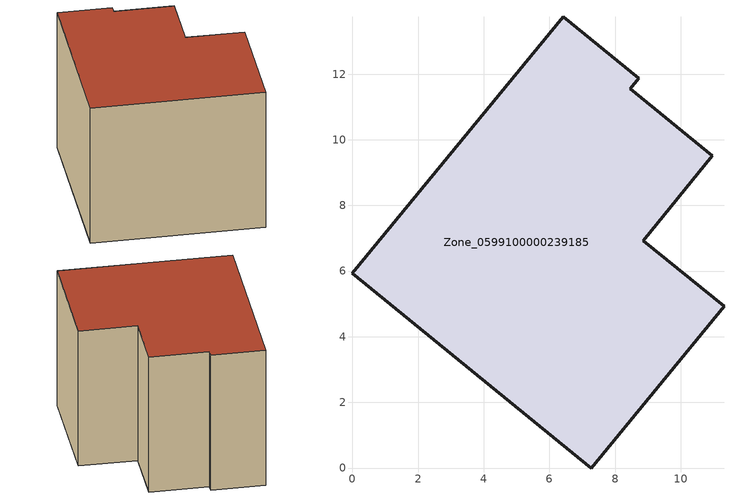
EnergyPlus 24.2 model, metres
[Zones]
Zone_0599100000239185
 floor ground (C_G): 0,5.94 6.42,13.74 8.71,11.87 8.46,11.56 10.96,9.52 8.85,6.93 11.32,4.92 7.28,0 z0
 wall outside (C_F): 7.28,0 11.32,4.92 8.85,6.93 10.96,9.52 8.46,11.56 8.71,11.87 6.42,13.74 0,5.94 7.28,0 z0:8.22
 roof outside (C_R): 10.96,9.52 8.46,11.56 8.71,11.87 6.42,13.74 0,5.94 7.28,0 11.32,4.92 8.85,6.93 z8.22
[BUILDING]
Pand.0599100000239185: North Axis=0; Terrain=City; Loads Convergence Tolerance Value=0.04; Temperature Convergence Tolerance Value=0.4; Solar Distribution=FullExterior; Maximum Number of Warmup Days=25; Minimum Number of Warmup Days=1
[Site:Location]
Rotterdam.The.Hague.AP_ZH_NLD Design_Conditions: Latitude=51.96; Longitude=4.45; Time Zone=1; Elevation=-4.5
[SITE:GROUNDTEMPERATURE:BUILDINGSURFACE]
18, 18, 18, 18, 18, 18, 18, 18, 18, 18, 18, 18
[MATERIAL] Thermal Absorptance=0.9; Solar Absorptance=0.7; Visible Absorptance=0.7
Name | Roughness | Thickness | Conductivity | Density | Specific Heat
G.TC.1946-1964 | MediumSmooth | 0.15 | 1 | 540 | 1210
F.TC.1946-1964 | Rough | 0.3 | 0.857143 | 1920 | 840
R.TC.1946-1964 | MediumRough | 0.2 | 0.235294 | 1500 | 1000
[CONSTRUCTION]
C_G: G.TC.1946-1964
C_F: F.TC.1946-1964
C_R: R.TC.1946-1964
[ZONE]
Zone_0599100000239185: Type=1; Multiplier=1; Ceiling Height=Autocalculate; Volume=Autocalculate; Floor Area=autocalculate; Part of Total Floor Area=Yes
[ZONEINFILTRATION:DESIGNFLOWRATE]
Infil_Zone_0599100000239185: Zone or ZoneList or Space or SpaceList=Zone_0599100000239185; Schedule=AlwaysOn; Design Flow Rate Calculation Method=Flow/Area; Flow Rate per Floor Area=0.003; Constant Term Coefficient=1; Temperature Term Coefficient=0; Velocity Term Coefficient=0; Velocity Squared Term Coefficient=0
[HVACTEMPLATE:ZONE:IDEALLOADSAIRSYSTEM]
Zone_0599100000239185: Maximum Heating Supply Air Temperature=50; Minimum Cooling Supply Air Temperature=13; Maximum Heating Supply Air Humidity Ratio=0.0156; Minimum Cooling Supply Air Humidity Ratio=0.0077; Heating Limit=NoLimit; Cooling Limit=NoLimit; Dehumidification Control Type=ConstantSensibleHeatRatio; Cooling Sensible Heat Ratio=0.7; Dehumidification Setpoint=60; Humidification Control Type=None; Humidification Setpoint=30; Outdoor Air Method=None; Outdoor Air Flow Rate per Person=0.00944; Outdoor Air Flow Rate per Zone Floor Area=0; Outdoor Air Flow Rate per Zone=0; Demand Controlled Ventilation Type=None; Outdoor Air Economizer Type=NoEconomizer; Heat Recovery Type=None; Sensible Heat Recovery Effectiveness=0.7; Latent Heat Recovery Effectiveness=0.65
[ZONECONTROL:THERMOSTAT]
ThermostatControl_Zone_0599100000239185: Zone or ZoneList=Zone_0599100000239185; Control Type Schedule=DualSetpointControlType; Control 1=Thermostat_Zone_0599100000239185; Temperature Difference Between Cutout And Setpoint=0
[THERMOSTATSETPOINT:DUALSETPOINT]
Thermostat_Zone_0599100000239185: Heating Setpoint Temperature Schedule=HeatingSetpoint_Zone_0599100000239185; Cooling Setpoint Temperature Schedule=CoolingSetpoint_Zone_0599100000239185
[SCHEDULE:COMPACT]
HeatingSetpoint_Zone_0599100000239185: Through: 12/31, For: AllDays, Until: 24:00, 21
CoolingSetpoint_Zone_0599100000239185: Through: 12/31, For: AllDays, Until: 24:00, 24
DualSetpointControlType: Through: 12/31, For: AllDays, Until: 24:00, 4
AlwaysOn: Through: 12/31, For: AllDays, Until: 24:00, 1
